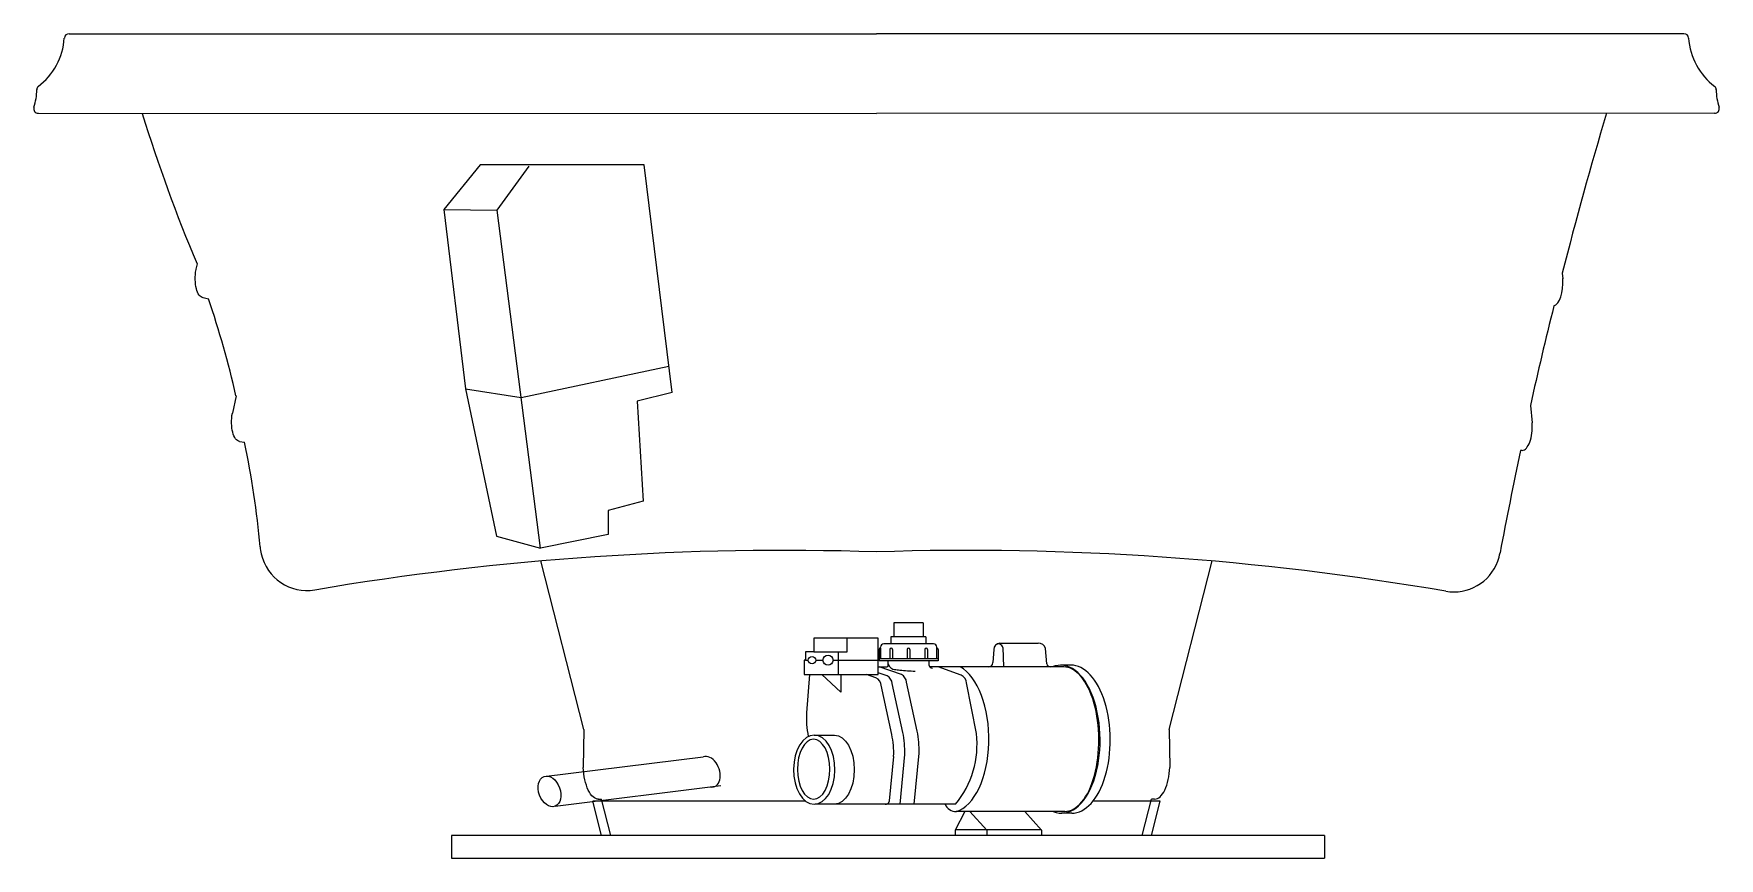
# Model space of a CAD drawing. Header units: millimetres. Extents: x -1151.47 to -1149.67, y 2247.15 to 2248.03.
import ezdxf

# ---------------------------------------------------------------- set-up
doc = ezdxf.new("R2010")
doc.units = ezdxf.units.MM
doc.header["$LTSCALE"] = 10
doc.layers.add('jacuzzi', color=1, linetype='Continuous')

msp = doc.modelspace()

# ---------------------------------------------------------------- linework, layer by layer
at = {"layer": 'jacuzzi'}
for p, q in [((-1151.4331, 2248.0272), (-1150.5712, 2248.0272)), ((-1149.7092, 2248.0272), (-1150.5712, 2248.0272)), ((-1151.4659, 2247.9422), (-1150.5712, 2247.9421)), ((-1149.6765, 2247.9422), (-1150.5712, 2247.9421)), ((-1150.9943, 2247.8871), (-1151.033, 2247.8397)), ((-1150.8192, 2247.8871), (-1150.9943, 2247.8871)), ((-1150.9762, 2247.8388), (-1150.9421, 2247.8857)), ((-1150.7893, 2247.6442), (-1150.8192, 2247.8871)), ((-1151.033, 2247.8397), (-1150.9762, 2247.8388)), ((-1151.033, 2247.8397), (-1151.0099, 2247.648)), ((-1150.9297, 2247.4782), (-1150.9762, 2247.8388)), ((-1151.2964, 2247.7815), (-1151.2977, 2247.7757)), ((-1149.8392, 2247.7716), (-1149.8386, 2247.7657)), ((-1151.29, 2247.7455), (-1151.2843, 2247.7443)), ((-1150.9504, 2247.639), (-1150.7927, 2247.6723)), ((-1151.2549, 2247.6408), (-1151.2588, 2247.6223)), ((-1151.0099, 2247.648), (-1150.9504, 2247.639)), ((-1151.0099, 2247.648), (-1150.9767, 2247.491)), ((-1150.7893, 2247.6442), (-1150.8267, 2247.6349)), ((-1150.8267, 2247.6349), (-1150.8203, 2247.5284)), ((-1149.8731, 2247.6305), (-1149.8712, 2247.6117)), ((-1151.251, 2247.5921), (-1151.2457, 2247.5911)), ((-1149.8821, 2247.5825), (-1149.8836, 2247.5823)), ((-1150.8576, 2247.5184), (-1150.8577, 2247.4928)), ((-1150.8203, 2247.5284), (-1150.8576, 2247.5184)), ((-1150.9767, 2247.491), (-1150.9297, 2247.4782)), ((-1150.8577, 2247.4928), (-1150.9297, 2247.4782)), ((-1150.8836, 2247.2844), (-1150.9296, 2247.4644)), ((-1150.2587, 2247.2844), (-1150.2127, 2247.4644)), ((-1150.5214, 2247.3985), (-1150.5527, 2247.3985)), ((-1150.5527, 2247.3985), (-1150.5527, 2247.3836)), ((-1150.5214, 2247.3985), (-1150.5214, 2247.3836)), ((-1150.5692, 2247.382), (-1150.6379, 2247.382)), ((-1150.6379, 2247.382), (-1150.6379, 2247.3675)), ((-1150.6025, 2247.3675), (-1150.6025, 2247.382)), ((-1150.5692, 2247.3433), (-1150.5692, 2247.382)), ((-1150.5683, 2247.37), (-1150.5683, 2247.3577)), ((-1150.5669, 2247.3714), (-1150.5669, 2247.3724)), ((-1150.5669, 2247.3714), (-1150.5669, 2247.3724)), ((-1150.5669, 2247.3714), (-1150.5669, 2247.3601)), ((-1150.5104, 2247.376), (-1150.5633, 2247.376)), ((-1150.5568, 2247.37), (-1150.5568, 2247.3601)), ((-1150.5184, 2247.3836), (-1150.5557, 2247.3836)), ((-1150.5557, 2247.3836), (-1150.5557, 2247.376)), ((-1150.554, 2247.37), (-1150.554, 2247.3601)), ((-1150.5383, 2247.37), (-1150.5383, 2247.3601)), ((-1150.5354, 2247.37), (-1150.5354, 2247.3601)), ((-1150.5195, 2247.37), (-1150.5195, 2247.3601)), ((-1150.5184, 2247.3836), (-1150.5184, 2247.376)), ((-1150.5167, 2247.37), (-1150.5167, 2247.3601)), ((-1150.5068, 2247.3714), (-1150.5068, 2247.3724)), ((-1150.5068, 2247.3714), (-1150.5068, 2247.3724)), ((-1150.5068, 2247.3601), (-1150.5068, 2247.3714)), ((-1150.5054, 2247.37), (-1150.5054, 2247.3577)), ((-1150.446, 2247.37), (-1150.4468, 2247.3559)), ((-1150.4396, 2247.3767), (-1150.3987, 2247.3767)), ((-1150.4364, 2247.3721), (-1150.4357, 2247.3515)), ((-1150.3893, 2247.3545), (-1150.3908, 2247.3711)), ((-1150.6469, 2247.3586), (-1150.6482, 2247.3586)), ((-1150.6482, 2247.3586), (-1150.6482, 2247.3433)), ((-1150.6379, 2247.3675), (-1150.6469, 2247.3675)), ((-1150.6469, 2247.3675), (-1150.6469, 2247.3586)), ((-1150.6469, 2247.3586), (-1150.644, 2247.3586)), ((-1150.6379, 2247.3675), (-1150.6025, 2247.3675)), ((-1150.6361, 2247.3586), (-1150.6283, 2247.3586)), ((-1150.6175, 2247.3586), (-1150.5692, 2247.3586)), ((-1150.6116, 2247.3433), (-1150.6116, 2247.3675)), ((-1150.5692, 2247.3515), (-1150.5601, 2247.3515)), ((-1150.5446, 2247.3431), (-1150.5684, 2247.3515)), ((-1150.5054, 2247.3601), (-1150.5683, 2247.3601)), ((-1150.5054, 2247.3577), (-1150.5683, 2247.3577)), ((-1150.5587, 2247.3529), (-1150.5587, 2247.3577)), ((-1150.515, 2247.3529), (-1150.515, 2247.3577)), ((-1150.3713, 2247.3514), (-1150.5142, 2247.3514)), ((-1150.4808, 2247.3426), (-1150.5055, 2247.3514)), ((-1150.3634, 2247.3533), (-1150.3746, 2247.3533)), ((-1150.6482, 2247.3433), (-1150.5692, 2247.3433)), ((-1150.6457, 2247.3025), (-1150.6423, 2247.3433)), ((-1150.6094, 2247.3245), (-1150.6294, 2247.3433)), ((-1150.6094, 2247.3433), (-1150.6094, 2247.3245)), ((-1150.5717, 2247.3397), (-1150.5817, 2247.3433)), ((-1150.5599, 2247.3417), (-1150.5692, 2247.345)), ((-1150.543, 2247.2813), (-1150.5543, 2247.3337)), ((-1150.5277, 2247.2827), (-1150.539, 2247.335)), ((-1150.4644, 2247.2802), (-1150.4749, 2247.3342)), ((-1150.5548, 2247.2793), (-1150.5661, 2247.3317)), ((-1150.8836, 2247.2844), (-1150.8842, 2247.2441)), ((-1150.8836, 2247.2844), (-1150.8842, 2247.2441)), ((-1150.2587, 2247.2844), (-1150.2581, 2247.2441)), ((-1150.2587, 2247.2844), (-1150.2581, 2247.2441)), ((-1150.6376, 2247.2786), (-1150.6161, 2247.2786)), ((-1150.9262, 2247.2343), (-1150.7561, 2247.2553)), ((-1150.5573, 2247.2083), (-1150.5528, 2247.2559)), ((-1150.5459, 2247.2048), (-1150.541, 2247.2579)), ((-1150.5308, 2247.2048), (-1150.5257, 2247.2593)), ((-1150.9143, 2247.2026), (-1150.7374, 2247.2246)), ((-1150.8647, 2247.1714), (-1150.8741, 2247.208)), ((-1150.6465, 2247.208), (-1150.8741, 2247.208)), ((-1150.8683, 2247.2103), (-1150.8646, 2247.2103)), ((-1150.868, 2247.2103), (-1150.8646, 2247.2103)), ((-1150.8547, 2247.1714), (-1150.8646, 2247.2103)), ((-1150.3509, 2247.208), (-1150.3514, 2247.208)), ((-1150.2682, 2247.208), (-1150.3401, 2247.208)), ((-1150.2876, 2247.1714), (-1150.2777, 2247.2103)), ((-1150.2743, 2247.2103), (-1150.2777, 2247.2103)), ((-1150.2743, 2247.2103), (-1150.2777, 2247.2103)), ((-1150.2776, 2247.1714), (-1150.2682, 2247.208)), ((-1150.4866, 2247.2048), (-1150.6365, 2247.2048)), ((-1150.4767, 2247.1971), (-1150.487, 2247.1772)), ((-1150.37, 2247.1971), (-1150.486, 2247.1971)), ((-1150.4714, 2247.1971), (-1150.4535, 2247.1772)), ((-1150.4128, 2247.1971), (-1150.395, 2247.1772)), ((-1150.3628, 2247.1952), (-1150.3736, 2247.1952)), ((-1150.0929, 2247.1713), (-1151.025, 2247.1713)), ((-1151.025, 2247.1713), (-1151.025, 2247.1471)), ((-1150.2776, 2247.1714), (-1150.5712, 2247.1714)), ((-1150.395, 2247.1773), (-1150.487, 2247.1773)), ((-1150.487, 2247.1772), (-1150.487, 2247.1714)), ((-1150.4535, 2247.1772), (-1150.4535, 2247.1713)), ((-1150.395, 2247.1772), (-1150.395, 2247.1714)), ((-1150.0929, 2247.1713), (-1150.0929, 2247.1471)), ((-1151.025, 2247.1471), (-1150.0929, 2247.1471))]:
    msp.add_line(p, q, dxfattribs=at)
for centre, radius in [((-1150.64, 2247.3586), 0.00395), ((-1150.6229, 2247.3586), 0.00537)]:
    msp.add_circle(centre, radius, dxfattribs=at)
for centre, radius, start, end in [((-1151.51, 2248.0278), 0.072, 307.6153, 355.7771), ((-1151.4331, 2248.0222), 0.005, 90, 175.7771), ((-1149.7092, 2248.0222), 0.005, 4.2229, 90), ((-1149.6324, 2248.0278), 0.072, 184.2229, 232.3847), ((-1151.529, 2247.9676), 0.0614, 342.117, 359.8633), ((-1151.4634, 2247.9674), 0.00425, 127.6153, 179.8633), ((-1149.6789, 2247.9674), 0.00425, 0.1367, 52.3847), ((-1149.6133, 2247.9676), 0.0614, 180.1367, 197.883), ((-1151.4659, 2247.9472), 0.005, 162.117, 269.9974), ((-1149.6765, 2247.9472), 0.005, 270.0026, 17.883), ((-1149.7123, 2248.4496), 1.7193, 197.169, 202.8672), ((-1145.3434, 2246.617), 4.6417, 163.4113, 165.596), ((-1152.2407, 2247.4171), 1.0108, 12.7865, 18.8893), ((-1145.3434, 2246.617), 4.6417, 166.0413, 167.3877), ((-1152.1699, 2247.3976), 0.9442, 4.9753, 11.8233), ((-1145.3434, 2246.617), 4.6417, 167.9962, 169.3702), ((-1151.1695, 2247.4849), 0.06, 185.1807, 192.4227), ((-1151.1792, 2247.4828), 0.05, 192.4227, 279.6418), ((-1150.6694, 2244.4819), 2.9938, 88.1192, 99.6418), ((-1150.4729, 2244.4819), 2.9938, 80.2022, 91.8808), ((-1149.9549, 2247.4814), 0.05, 260.2022, 339.7592), ((-1149.9643, 2247.4848), 0.06, 339.7592, 348.8193), ((-1150.5669, 2247.37), 0.00144, 90, 180), ((-1150.5633, 2247.3724), 0.00359, 90, 180), ((-1150.5554, 2247.37), 0.00144, 0, 180), ((-1150.5369, 2247.37), 0.00144, 0, 180), ((-1150.5181, 2247.37), 0.00144, 0, 180), ((-1150.5104, 2247.3724), 0.00359, 0, 90), ((-1150.5068, 2247.37), 0.00144, 0, 90), ((-1150.4393, 2247.3699), 0.00676, 92.5785, 179.1839), ((-1150.441, 2247.3711), 0.00472, 12.3325, 131.453), ((-1150.398, 2247.3692), 0.00745, 14.1933, 95.2067), ((-1150.5601, 2247.3529), 0.00144, 270, 0), ((-1150.5508, 2247.3566), 0.00813, 193.8392, 266.6722), ((-1150.5113, 2247.3539), 0.0038, 194.1585, 267.2532), ((-1150.4517, 2247.3563), 0.00486, 267.9672, 355.129), ((-1150.3856, 2247.3553), 0.00378, 191.0834, 270.9518), ((-1150.5759, 2247.3308), 0.00982, 4.8494, 64.7111), ((-1150.5641, 2247.3328), 0.00982, 4.8494, 64.7111), ((-1150.5204, 2247.589), 0.2424, 262.5637, 263.8792), ((-1150.5204, 2247.589), 0.2424, 263.8792, 265.7986), ((-1150.5488, 2247.3342), 0.00982, 4.8494, 64.7111), ((-1150.5204, 2247.589), 0.2424, 265.7986, 267.7181), ((-1150.4852, 2247.3333), 0.0103, 4.8494, 64.7111), ((-1150.5543, 2247.296), 0.0917, 175.9195, 191.9464), ((-1150.6495, 2247.2596), 0.0967, 357.7884, 11.7465), ((-1150.6377, 2247.2616), 0.0967, 357.7884, 11.7465), ((-1150.6224, 2247.263), 0.0967, 357.7884, 11.7465), ((-1150.5649, 2247.2689), 0.1011, 320.7038, 6.4298), ((-1150.5616, 2247.2092), 0.00439, 264.8192, 347.8984), ((-1150.4866, 2247.2092), 0.0121, 201.0507, 273.1043)]:
    msp.add_arc(centre, radius, start, end, dxfattribs=at)
at = {"layer": 'jacuzzi', "extrusion": (0, 0, -1)}
for centre, major_axis, ratio, start_param, end_param in [((-1151.2861, 2247.773), (0.0039, 0.0276), 0.422293, 3.141593, 4.748449), ((-1151.2473, 2247.6197), (0.0039, 0.0276), 0.422293, 3.141593, 4.748449), ((-1150.6376, 2247.2417), (0, -0.0369), 0.598364, 1.5819, 7.865085), ((-1150.6383, 2247.2421), (0, -0.032), 0.540927, 1.56756, 7.850745), ((-1150.6161, 2247.2417), (0, -0.0368), 0.575913, 3.141593, 6.283185), ((-1150.87, 2247.2437), (-0.0018, 0.0334), 0.422293, 3.124287, 4.748449), ((-1150.87, 2247.2437), (-0.0018, 0.0334), 0.422293, 3.124287, 4.748449)]:
    msp.add_ellipse(centre, major_axis=major_axis, ratio=ratio, start_param=start_param, end_param=end_param, dxfattribs=at)
at = {"layer": 'jacuzzi'}
for centre, major_axis, ratio, start_param, end_param in [((-1149.8503, 2247.7643), (-0.001, 0.0278), 0.422521, 3.253806, 4.748633), ((-1149.8829, 2247.6103), (-0.001, 0.0278), 0.422293, 3.141593, 4.748449), ((-1150.4926, 2247.2753), (0.0007, -0.079), 0.524961, 6.427977, 9.144666), ((-1150.3739, 2247.2742), (0.0007, -0.079), 0.524961, 6.057222, 9.64186), ((-1150.3707, 2247.2742), (-0.0007, 0.0771), 0.479042, 3.133488, 6.283185), ((-1150.3631, 2247.2742), (0.0007, -0.079), 0.524961, 6.274304, 9.424778), ((-1150.7501, 2247.2394), (0.0059, -0.0159), 0.670597, 5.885183, 9.424778), ((-1150.2723, 2247.2437), (0.0018, 0.0334), 0.422293, 3.141593, 4.748449), ((-1150.2723, 2247.2437), (0.0018, 0.0334), 0.422293, 3.141593, 4.748449)]:
    msp.add_ellipse(centre, major_axis=major_axis, ratio=ratio, start_param=start_param, end_param=end_param, dxfattribs=at)
msp.add_ellipse((-1150.9202, 2247.2185), major_axis=(0.0059, -0.0159), ratio=0.670597, dxfattribs=at)

doc.saveas('drawing.dxf')
